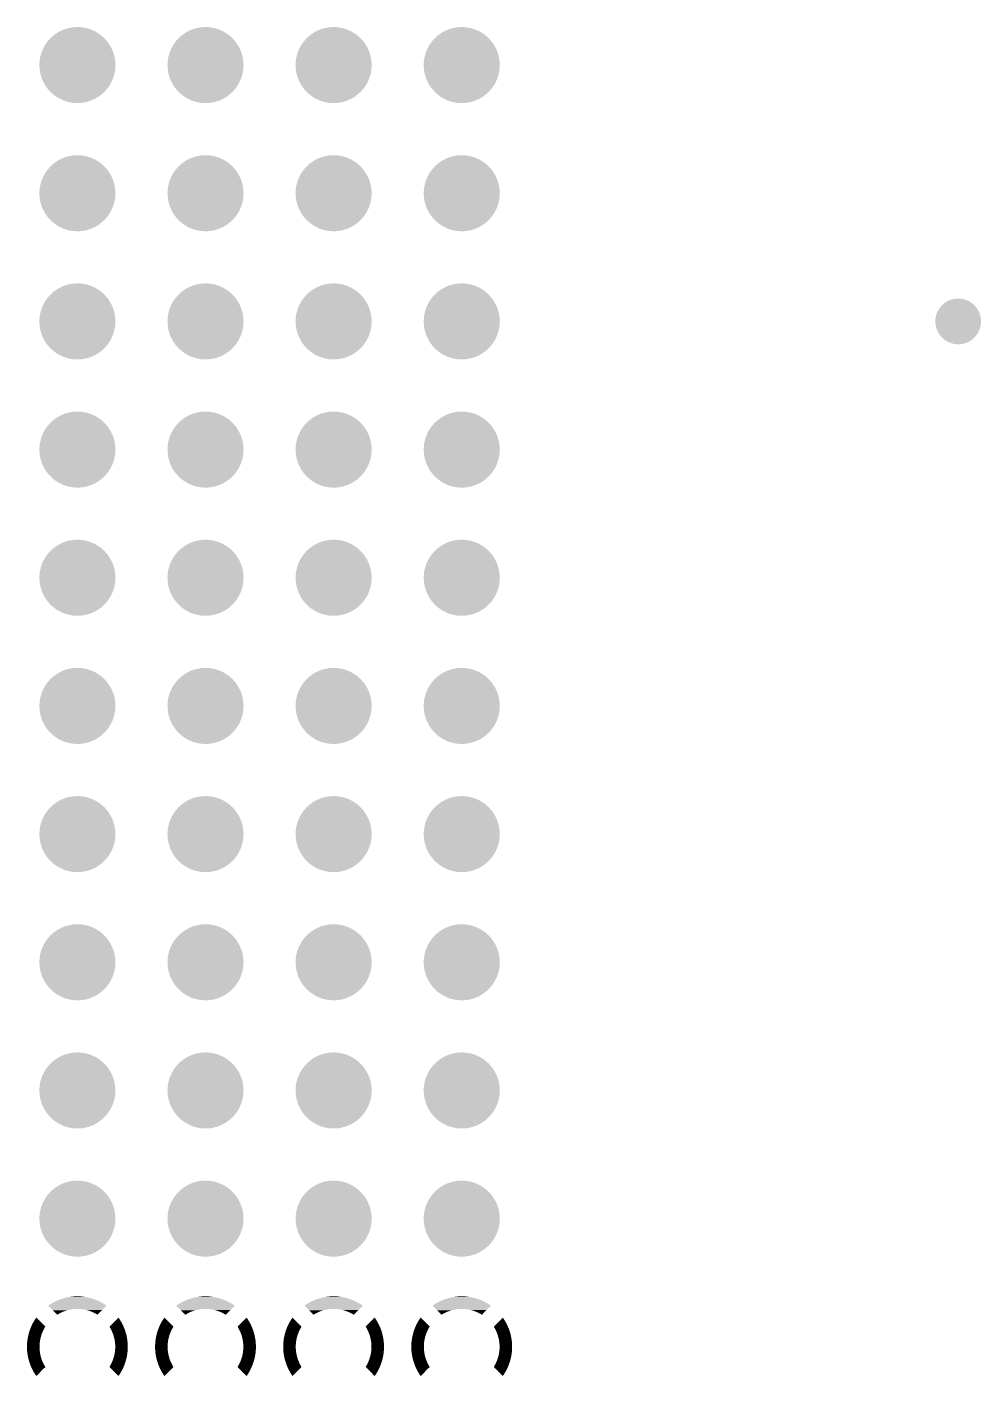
# Model space of a CAD drawing. Extents: x 295 to 953, y 10 to 290.
# Drawn here: x 701.02 to 719.94, y 123.09 to 149.83 of the extents above; entities that cross this region are included whole.
import ezdxf

# ---------------------------------------------------------------- set-up
doc = ezdxf.new("R2010")
doc.units = 0
doc.header["$LTSCALE"] = 5
doc.header["$MEASUREMENT"] = 0
doc.layers.get('0').update_dxf_attribs({"linetype": 'CONTINUOUS', "lineweight": 25})

msp = doc.modelspace()

# ---------------------------------------------------------------- linework, layer by layer
for points, const_width in [([(701.643, 149.073, 1), (702.397, 149.073, 1)], 0.754), ([(704.183, 149.073, 1), (704.937, 149.073, 1)], 0.754), ([(706.723, 149.073, 1), (707.477, 149.073, 1)], 0.754), ([(709.263, 149.073, 1), (710.017, 149.073, 1)], 0.754), ([(701.643, 146.533, 1), (702.397, 146.533, 1)], 0.754), ([(704.183, 146.533, 1), (704.937, 146.533, 1)], 0.754), ([(706.723, 146.533, 1), (707.477, 146.533, 1)], 0.754), ([(709.263, 146.533, 1), (710.017, 146.533, 1)], 0.754), ([(701.643, 143.993, 1), (702.397, 143.993, 1)], 0.754), ([(704.183, 143.993, 1), (704.937, 143.993, 1)], 0.754), ([(706.723, 143.993, 1), (707.477, 143.993, 1)], 0.754), ([(709.263, 143.993, 1), (710.017, 143.993, 1)], 0.754), ([(719.256, 143.993, 1), (719.709, 143.993, 1)], 0.453), ([(701.643, 141.453, 1), (702.397, 141.453, 1)], 0.754), ([(704.183, 141.453, 1), (704.937, 141.453, 1)], 0.754), ([(706.723, 141.453, 1), (707.477, 141.453, 1)], 0.754), ([(709.263, 141.453, 1), (710.017, 141.453, 1)], 0.754), ([(701.643, 138.913, 1), (702.397, 138.913, 1)], 0.754), ([(704.183, 138.913, 1), (704.937, 138.913, 1)], 0.754), ([(706.723, 138.913, 1), (707.477, 138.913, 1)], 0.754), ([(709.263, 138.913, 1), (710.017, 138.913, 1)], 0.754), ([(701.643, 136.373, 1), (702.397, 136.373, 1)], 0.754), ([(704.183, 136.373, 1), (704.937, 136.373, 1)], 0.754), ([(706.723, 136.373, 1), (707.477, 136.373, 1)], 0.754), ([(709.263, 136.373, 1), (710.017, 136.373, 1)], 0.754), ([(701.643, 133.833, 1), (702.397, 133.833, 1)], 0.754), ([(704.183, 133.833, 1), (704.937, 133.833, 1)], 0.754), ([(706.723, 133.833, 1), (707.477, 133.833, 1)], 0.754), ([(709.263, 133.833, 1), (710.017, 133.833, 1)], 0.754), ([(701.643, 131.293, 1), (702.397, 131.293, 1)], 0.754), ([(704.183, 131.293, 1), (704.937, 131.293, 1)], 0.754), ([(706.723, 131.293, 1), (707.477, 131.293, 1)], 0.754), ([(709.263, 131.293, 1), (710.017, 131.293, 1)], 0.754), ([(701.643, 128.753, 1), (702.397, 128.753, 1)], 0.754), ([(704.183, 128.753, 1), (704.937, 128.753, 1)], 0.754), ([(706.723, 128.753, 1), (707.477, 128.753, 1)], 0.754), ([(709.263, 128.753, 1), (710.017, 128.753, 1)], 0.754), ([(701.643, 126.213, 1), (702.397, 126.213, 1)], 0.754), ([(704.183, 126.213, 1), (704.937, 126.213, 1)], 0.754), ([(706.723, 126.213, 1), (707.477, 126.213, 1)], 0.754), ([(709.263, 126.213, 1), (710.017, 126.213, 1)], 0.754)]:
    msp.add_lwpolyline(points, format="xyb", close=True, dxfattribs=dict(const_width=const_width))
for points in [[(701.597, 124.579), (701.613, 124.586), (702.443, 124.579), (702.426, 124.586)], [(701.613, 124.586), (701.638, 124.597), (702.426, 124.586), (702.402, 124.597)], [(701.638, 124.597), (701.655, 124.604), (702.402, 124.597), (702.384, 124.604)], [(701.655, 124.604), (701.68, 124.613), (702.384, 124.604), (702.36, 124.613)], [(701.68, 124.613), (701.697, 124.619), (702.36, 124.613), (702.342, 124.619)], [(701.697, 124.619), (701.723, 124.627), (702.342, 124.619), (702.317, 124.627)], [(701.723, 124.627), (701.74, 124.633), (702.317, 124.627), (702.299, 124.633)], [(701.74, 124.633), (701.766, 124.64), (702.299, 124.633), (702.274, 124.64)], [(701.766, 124.64), (701.784, 124.644), (702.274, 124.64), (702.255, 124.644)], [(701.784, 124.644), (701.81, 124.65), (702.255, 124.644), (702.23, 124.65)], [(701.81, 124.65), (701.828, 124.654), (702.23, 124.65), (702.211, 124.654)], [(701.828, 124.654), (701.855, 124.659), (702.211, 124.654), (702.186, 124.659)], [(701.855, 124.659), (701.872, 124.662), (702.186, 124.659), (702.166, 124.662)], [(701.872, 124.662), (701.9, 124.665), (702.166, 124.662), (702.142, 124.665)], [(701.9, 124.665), (701.917, 124.667), (702.142, 124.665), (702.12, 124.667)], [(701.917, 124.667), (701.946, 124.67), (702.12, 124.667), (702.097, 124.67)], [(701.946, 124.67), (701.962, 124.671), (702.097, 124.67), (702.073, 124.671)], [(701.962, 124.671), (701.995, 124.672), (702.073, 124.671), (702.052, 124.672)], [(701.995, 124.672), (702.007, 124.673), (702.052, 124.672), (702.007, 124.673)], [(704.137, 124.579), (704.153, 124.586), (704.983, 124.579), (704.966, 124.586)], [(704.153, 124.586), (704.178, 124.597), (704.966, 124.586), (704.942, 124.597)], [(704.178, 124.597), (704.195, 124.604), (704.942, 124.597), (704.924, 124.604)], [(704.195, 124.604), (704.22, 124.613), (704.924, 124.604), (704.9, 124.613)], [(704.22, 124.613), (704.237, 124.619), (704.9, 124.613), (704.882, 124.619)], [(704.237, 124.619), (704.263, 124.627), (704.882, 124.619), (704.857, 124.627)], [(704.263, 124.627), (704.28, 124.633), (704.857, 124.627), (704.839, 124.633)], [(704.28, 124.633), (704.306, 124.64), (704.839, 124.633), (704.814, 124.64)], [(704.306, 124.64), (704.324, 124.644), (704.814, 124.64), (704.795, 124.644)], [(704.324, 124.644), (704.35, 124.65), (704.795, 124.644), (704.77, 124.65)], [(704.35, 124.65), (704.368, 124.654), (704.77, 124.65), (704.751, 124.654)], [(704.368, 124.654), (704.395, 124.659), (704.751, 124.654), (704.726, 124.659)], [(704.395, 124.659), (704.412, 124.662), (704.726, 124.659), (704.706, 124.662)], [(704.412, 124.662), (704.44, 124.665), (704.706, 124.662), (704.682, 124.665)], [(704.44, 124.665), (704.457, 124.667), (704.682, 124.665), (704.66, 124.667)], [(704.457, 124.667), (704.486, 124.67), (704.66, 124.667), (704.637, 124.67)], [(704.486, 124.67), (704.502, 124.671), (704.637, 124.67), (704.613, 124.671)], [(704.502, 124.671), (704.535, 124.672), (704.613, 124.671), (704.592, 124.672)], [(704.535, 124.672), (704.547, 124.673), (704.592, 124.672), (704.547, 124.673)], [(706.677, 124.579), (706.693, 124.586), (707.523, 124.579), (707.506, 124.586)], [(706.693, 124.586), (706.718, 124.597), (707.506, 124.586), (707.482, 124.597)], [(706.718, 124.597), (706.735, 124.604), (707.482, 124.597), (707.464, 124.604)], [(706.735, 124.604), (706.76, 124.613), (707.464, 124.604), (707.44, 124.613)], [(706.76, 124.613), (706.777, 124.619), (707.44, 124.613), (707.422, 124.619)], [(706.777, 124.619), (706.803, 124.627), (707.422, 124.619), (707.397, 124.627)], [(706.803, 124.627), (706.82, 124.633), (707.397, 124.627), (707.379, 124.633)], [(706.82, 124.633), (706.846, 124.64), (707.379, 124.633), (707.354, 124.64)], [(706.846, 124.64), (706.864, 124.644), (707.354, 124.64), (707.335, 124.644)], [(706.864, 124.644), (706.89, 124.65), (707.335, 124.644), (707.31, 124.65)], [(706.89, 124.65), (706.908, 124.654), (707.31, 124.65), (707.291, 124.654)], [(706.908, 124.654), (706.935, 124.659), (707.291, 124.654), (707.266, 124.659)], [(706.935, 124.659), (706.952, 124.662), (707.266, 124.659), (707.246, 124.662)], [(706.952, 124.662), (706.98, 124.665), (707.246, 124.662), (707.222, 124.665)], [(706.98, 124.665), (706.997, 124.667), (707.222, 124.665), (707.2, 124.667)], [(706.997, 124.667), (707.026, 124.67), (707.2, 124.667), (707.177, 124.67)], [(707.026, 124.67), (707.042, 124.671), (707.177, 124.67), (707.153, 124.671)], [(707.042, 124.671), (707.075, 124.672), (707.153, 124.671), (707.132, 124.672)], [(707.075, 124.672), (707.087, 124.673), (707.132, 124.672), (707.087, 124.673)], [(709.217, 124.579), (709.233, 124.586), (710.063, 124.579), (710.046, 124.586)], [(709.233, 124.586), (709.258, 124.597), (710.046, 124.586), (710.022, 124.597)], [(709.258, 124.597), (709.275, 124.604), (710.022, 124.597), (710.004, 124.604)], [(709.275, 124.604), (709.3, 124.613), (710.004, 124.604), (709.98, 124.613)], [(709.3, 124.613), (709.317, 124.619), (709.98, 124.613), (709.962, 124.619)], [(709.317, 124.619), (709.343, 124.627), (709.962, 124.619), (709.937, 124.627)], [(709.343, 124.627), (709.36, 124.633), (709.937, 124.627), (709.919, 124.633)], [(709.36, 124.633), (709.386, 124.64), (709.919, 124.633), (709.894, 124.64)], [(709.386, 124.64), (709.404, 124.644), (709.894, 124.64), (709.875, 124.644)], [(709.404, 124.644), (709.43, 124.65), (709.875, 124.644), (709.85, 124.65)], [(709.43, 124.65), (709.448, 124.654), (709.85, 124.65), (709.831, 124.654)], [(709.448, 124.654), (709.475, 124.659), (709.831, 124.654), (709.806, 124.659)], [(709.475, 124.659), (709.492, 124.662), (709.806, 124.659), (709.786, 124.662)], [(709.492, 124.662), (709.52, 124.665), (709.786, 124.662), (709.762, 124.665)], [(709.52, 124.665), (709.537, 124.667), (709.762, 124.665), (709.74, 124.667)], [(709.537, 124.667), (709.566, 124.67), (709.74, 124.667), (709.717, 124.67)], [(709.566, 124.67), (709.582, 124.671), (709.717, 124.67), (709.693, 124.671)], [(709.582, 124.671), (709.615, 124.672), (709.693, 124.671), (709.672, 124.672)], [(709.615, 124.672), (709.627, 124.673), (709.672, 124.672), (709.627, 124.673)], [(701.44, 124.488), (701.456, 124.499), (702.599, 124.488), (702.583, 124.499)], [(701.504, 124.424), (701.44, 124.488), (702.535, 124.424), (702.599, 124.488)], [(701.456, 124.499), (701.478, 124.513), (702.583, 124.499), (702.562, 124.513)], [(701.478, 124.513), (701.494, 124.523), (702.562, 124.513), (702.545, 124.523)], [(701.494, 124.523), (701.517, 124.537), (702.545, 124.523), (702.523, 124.537)], [(701.506, 124.422), (701.504, 124.424), (701.973, 124.422), (702.012, 124.424)], [(701.509, 124.419), (701.506, 124.422), (701.934, 124.419), (701.973, 124.422)], [(701.515, 124.413), (701.509, 124.419), (701.895, 124.413), (701.934, 124.419)], [(701.522, 124.406), (701.515, 124.413), (701.857, 124.406), (701.895, 124.413)], [(701.517, 124.537), (701.533, 124.546), (702.523, 124.537), (702.506, 124.546)], [(701.532, 124.397), (701.522, 124.406), (701.819, 124.397), (701.857, 124.406)], [(701.543, 124.385), (701.532, 124.397), (701.782, 124.385), (701.819, 124.397)], [(701.533, 124.546), (701.556, 124.559), (702.506, 124.546), (702.484, 124.559)], [(701.556, 124.372), (701.543, 124.385), (701.745, 124.372), (701.782, 124.385)], [(701.556, 124.559), (701.572, 124.567), (702.484, 124.559), (702.466, 124.567)], [(701.572, 124.357), (701.556, 124.372), (701.709, 124.357), (701.745, 124.372)], [(701.572, 124.567), (701.597, 124.579), (702.466, 124.567), (702.443, 124.579)], [(701.589, 124.339), (701.572, 124.357), (701.674, 124.339), (701.709, 124.357)], [(701.608, 124.321), (701.589, 124.339), (701.64, 124.321), (701.674, 124.339)], [(701.62, 124.308), (701.608, 124.321), (701.62, 124.308), (701.64, 124.321)], [(702.051, 124.423), (702.012, 124.424), (702.534, 124.423), (702.535, 124.424)], [(702.09, 124.421), (702.051, 124.423), (702.532, 124.421), (702.534, 124.423)], [(702.129, 124.416), (702.09, 124.421), (702.527, 124.416), (702.532, 124.421)], [(702.167, 124.409), (702.129, 124.416), (702.52, 124.409), (702.527, 124.416)], [(702.205, 124.401), (702.167, 124.409), (702.512, 124.401), (702.52, 124.409)], [(702.243, 124.39), (702.205, 124.401), (702.501, 124.39), (702.512, 124.401)], [(702.28, 124.377), (702.243, 124.39), (702.489, 124.377), (702.501, 124.39)], [(702.316, 124.363), (702.28, 124.377), (702.474, 124.363), (702.489, 124.377)], [(702.351, 124.347), (702.316, 124.363), (702.458, 124.347), (702.474, 124.363)], [(702.386, 124.328), (702.351, 124.347), (702.44, 124.328), (702.458, 124.347)], [(702.42, 124.308), (702.386, 124.328), (702.42, 124.308), (702.44, 124.328)], [(703.98, 124.488), (703.996, 124.499), (705.139, 124.488), (705.123, 124.499)], [(704.044, 124.424), (703.98, 124.488), (705.075, 124.424), (705.139, 124.488)], [(703.996, 124.499), (704.018, 124.513), (705.123, 124.499), (705.102, 124.513)], [(704.018, 124.513), (704.034, 124.523), (705.102, 124.513), (705.085, 124.523)], [(704.034, 124.523), (704.057, 124.537), (705.085, 124.523), (705.063, 124.537)], [(704.046, 124.422), (704.044, 124.424), (704.513, 124.422), (704.552, 124.424)], [(704.049, 124.419), (704.046, 124.422), (704.474, 124.419), (704.513, 124.422)], [(704.055, 124.413), (704.049, 124.419), (704.435, 124.413), (704.474, 124.419)], [(704.062, 124.406), (704.055, 124.413), (704.397, 124.406), (704.435, 124.413)], [(704.057, 124.537), (704.073, 124.546), (705.063, 124.537), (705.046, 124.546)], [(704.072, 124.397), (704.062, 124.406), (704.359, 124.397), (704.397, 124.406)], [(704.083, 124.385), (704.072, 124.397), (704.322, 124.385), (704.359, 124.397)], [(704.073, 124.546), (704.096, 124.559), (705.046, 124.546), (705.024, 124.559)], [(704.096, 124.372), (704.083, 124.385), (704.285, 124.372), (704.322, 124.385)], [(704.096, 124.559), (704.112, 124.567), (705.024, 124.559), (705.006, 124.567)], [(704.112, 124.357), (704.096, 124.372), (704.249, 124.357), (704.285, 124.372)], [(704.112, 124.567), (704.137, 124.579), (705.006, 124.567), (704.983, 124.579)], [(704.129, 124.339), (704.112, 124.357), (704.214, 124.339), (704.249, 124.357)], [(704.148, 124.321), (704.129, 124.339), (704.18, 124.321), (704.214, 124.339)], [(704.16, 124.308), (704.148, 124.321), (704.16, 124.308), (704.18, 124.321)], [(704.591, 124.423), (704.552, 124.424), (705.074, 124.423), (705.075, 124.424)], [(704.63, 124.421), (704.591, 124.423), (705.072, 124.421), (705.074, 124.423)], [(704.669, 124.416), (704.63, 124.421), (705.067, 124.416), (705.072, 124.421)], [(704.707, 124.409), (704.669, 124.416), (705.06, 124.409), (705.067, 124.416)], [(704.745, 124.401), (704.707, 124.409), (705.052, 124.401), (705.06, 124.409)], [(704.783, 124.39), (704.745, 124.401), (705.041, 124.39), (705.052, 124.401)], [(704.82, 124.377), (704.783, 124.39), (705.029, 124.377), (705.041, 124.39)], [(704.856, 124.363), (704.82, 124.377), (705.014, 124.363), (705.029, 124.377)], [(704.891, 124.347), (704.856, 124.363), (704.998, 124.347), (705.014, 124.363)], [(704.926, 124.328), (704.891, 124.347), (704.98, 124.328), (704.998, 124.347)], [(704.96, 124.308), (704.926, 124.328), (704.96, 124.308), (704.98, 124.328)], [(706.52, 124.488), (706.536, 124.499), (707.679, 124.488), (707.663, 124.499)], [(706.584, 124.424), (706.52, 124.488), (707.615, 124.424), (707.679, 124.488)], [(706.536, 124.499), (706.558, 124.513), (707.663, 124.499), (707.642, 124.513)], [(706.558, 124.513), (706.574, 124.523), (707.642, 124.513), (707.625, 124.523)], [(706.574, 124.523), (706.597, 124.537), (707.625, 124.523), (707.603, 124.537)], [(706.586, 124.422), (706.584, 124.424), (707.053, 124.422), (707.092, 124.424)], [(706.589, 124.419), (706.586, 124.422), (707.014, 124.419), (707.053, 124.422)], [(706.595, 124.413), (706.589, 124.419), (706.975, 124.413), (707.014, 124.419)], [(706.602, 124.406), (706.595, 124.413), (706.937, 124.406), (706.975, 124.413)], [(706.597, 124.537), (706.613, 124.546), (707.603, 124.537), (707.586, 124.546)], [(706.612, 124.397), (706.602, 124.406), (706.899, 124.397), (706.937, 124.406)], [(706.623, 124.385), (706.612, 124.397), (706.862, 124.385), (706.899, 124.397)], [(706.613, 124.546), (706.636, 124.559), (707.586, 124.546), (707.564, 124.559)], [(706.636, 124.372), (706.623, 124.385), (706.825, 124.372), (706.862, 124.385)], [(706.636, 124.559), (706.652, 124.567), (707.564, 124.559), (707.546, 124.567)], [(706.652, 124.357), (706.636, 124.372), (706.789, 124.357), (706.825, 124.372)], [(706.652, 124.567), (706.677, 124.579), (707.546, 124.567), (707.523, 124.579)], [(706.669, 124.339), (706.652, 124.357), (706.754, 124.339), (706.789, 124.357)], [(706.688, 124.321), (706.669, 124.339), (706.72, 124.321), (706.754, 124.339)], [(706.7, 124.308), (706.688, 124.321), (706.7, 124.308), (706.72, 124.321)], [(707.131, 124.423), (707.092, 124.424), (707.614, 124.423), (707.615, 124.424)], [(707.17, 124.421), (707.131, 124.423), (707.612, 124.421), (707.614, 124.423)], [(707.209, 124.416), (707.17, 124.421), (707.607, 124.416), (707.612, 124.421)], [(707.247, 124.409), (707.209, 124.416), (707.6, 124.409), (707.607, 124.416)], [(707.285, 124.401), (707.247, 124.409), (707.592, 124.401), (707.6, 124.409)], [(707.323, 124.39), (707.285, 124.401), (707.581, 124.39), (707.592, 124.401)], [(707.36, 124.377), (707.323, 124.39), (707.569, 124.377), (707.581, 124.39)], [(707.396, 124.363), (707.36, 124.377), (707.554, 124.363), (707.569, 124.377)], [(707.431, 124.347), (707.396, 124.363), (707.538, 124.347), (707.554, 124.363)], [(707.466, 124.328), (707.431, 124.347), (707.52, 124.328), (707.538, 124.347)], [(707.5, 124.308), (707.466, 124.328), (707.5, 124.308), (707.52, 124.328)], [(709.06, 124.488), (709.076, 124.499), (710.219, 124.488), (710.203, 124.499)], [(709.124, 124.424), (709.06, 124.488), (710.155, 124.424), (710.219, 124.488)], [(709.076, 124.499), (709.098, 124.513), (710.203, 124.499), (710.182, 124.513)], [(709.098, 124.513), (709.114, 124.523), (710.182, 124.513), (710.165, 124.523)], [(709.114, 124.523), (709.137, 124.537), (710.165, 124.523), (710.143, 124.537)], [(709.126, 124.422), (709.124, 124.424), (709.593, 124.422), (709.632, 124.424)], [(709.129, 124.419), (709.126, 124.422), (709.554, 124.419), (709.593, 124.422)], [(709.135, 124.413), (709.129, 124.419), (709.515, 124.413), (709.554, 124.419)], [(709.142, 124.406), (709.135, 124.413), (709.477, 124.406), (709.515, 124.413)], [(709.137, 124.537), (709.153, 124.546), (710.143, 124.537), (710.126, 124.546)], [(709.152, 124.397), (709.142, 124.406), (709.439, 124.397), (709.477, 124.406)], [(709.163, 124.385), (709.152, 124.397), (709.402, 124.385), (709.439, 124.397)], [(709.153, 124.546), (709.176, 124.559), (710.126, 124.546), (710.104, 124.559)], [(709.176, 124.372), (709.163, 124.385), (709.365, 124.372), (709.402, 124.385)], [(709.176, 124.559), (709.192, 124.567), (710.104, 124.559), (710.086, 124.567)], [(709.192, 124.357), (709.176, 124.372), (709.329, 124.357), (709.365, 124.372)], [(709.192, 124.567), (709.217, 124.579), (710.086, 124.567), (710.063, 124.579)], [(709.209, 124.339), (709.192, 124.357), (709.294, 124.339), (709.329, 124.357)], [(709.228, 124.321), (709.209, 124.339), (709.26, 124.321), (709.294, 124.339)], [(709.24, 124.308), (709.228, 124.321), (709.24, 124.308), (709.26, 124.321)], [(709.671, 124.423), (709.632, 124.424), (710.154, 124.423), (710.155, 124.424)], [(709.71, 124.421), (709.671, 124.423), (710.152, 124.421), (710.154, 124.423)], [(709.749, 124.416), (709.71, 124.421), (710.147, 124.416), (710.152, 124.421)], [(709.787, 124.409), (709.749, 124.416), (710.14, 124.409), (710.147, 124.416)], [(709.825, 124.401), (709.787, 124.409), (710.132, 124.401), (710.14, 124.409)], [(709.863, 124.39), (709.825, 124.401), (710.121, 124.39), (710.132, 124.401)], [(709.9, 124.377), (709.863, 124.39), (710.109, 124.377), (710.121, 124.39)], [(709.936, 124.363), (709.9, 124.377), (710.094, 124.363), (710.109, 124.377)], [(709.971, 124.347), (709.936, 124.363), (710.078, 124.347), (710.094, 124.363)], [(710.006, 124.328), (709.971, 124.347), (710.06, 124.328), (710.078, 124.347)], [(710.04, 124.308), (710.006, 124.328), (710.04, 124.308), (710.06, 124.328)], [(701.09, 124.04), (701.096, 124.056), (701.365, 124.04), (701.374, 124.056)], [(701.096, 124.056), (701.104, 124.073), (701.374, 124.056), (701.385, 124.073)], [(701.104, 124.073), (701.114, 124.097), (701.385, 124.073), (701.361, 124.097)], [(701.114, 124.097), (701.134, 124.137), (701.361, 124.097), (701.32, 124.137)], [(701.134, 124.137), (701.156, 124.177), (701.32, 124.137), (701.281, 124.177)], [(701.156, 124.177), (701.18, 124.215), (701.281, 124.177), (701.242, 124.215)], [(701.18, 124.215), (701.205, 124.253), (701.242, 124.215), (701.205, 124.253)], [(702.655, 124.073), (702.691, 124.109), (702.936, 124.073), (702.919, 124.109)], [(702.658, 124.068), (702.655, 124.073), (702.938, 124.068), (702.936, 124.073)], [(702.671, 124.046), (702.658, 124.068), (702.947, 124.046), (702.938, 124.068)], [(702.682, 124.026), (702.671, 124.046), (702.955, 124.026), (702.947, 124.046)], [(702.691, 124.109), (702.731, 124.149), (702.919, 124.109), (702.899, 124.149)], [(702.731, 124.149), (702.77, 124.188), (702.899, 124.149), (702.876, 124.188)], [(702.77, 124.188), (702.808, 124.226), (702.876, 124.188), (702.852, 124.226)], [(702.808, 124.226), (702.834, 124.253), (702.852, 124.226), (702.834, 124.253)], [(703.63, 124.04), (703.636, 124.056), (703.905, 124.04), (703.914, 124.056)], [(703.636, 124.056), (703.644, 124.073), (703.914, 124.056), (703.925, 124.073)], [(703.644, 124.073), (703.654, 124.097), (703.925, 124.073), (703.901, 124.097)], [(703.654, 124.097), (703.674, 124.137), (703.901, 124.097), (703.86, 124.137)], [(703.674, 124.137), (703.696, 124.177), (703.86, 124.137), (703.821, 124.177)], [(703.696, 124.177), (703.72, 124.215), (703.821, 124.177), (703.782, 124.215)], [(703.72, 124.215), (703.745, 124.253), (703.782, 124.215), (703.745, 124.253)], [(705.195, 124.073), (705.231, 124.109), (705.476, 124.073), (705.459, 124.109)], [(705.198, 124.068), (705.195, 124.073), (705.478, 124.068), (705.476, 124.073)], [(705.211, 124.046), (705.198, 124.068), (705.487, 124.046), (705.478, 124.068)], [(705.222, 124.026), (705.211, 124.046), (705.495, 124.026), (705.487, 124.046)], [(705.231, 124.109), (705.271, 124.149), (705.459, 124.109), (705.439, 124.149)], [(705.271, 124.149), (705.31, 124.188), (705.439, 124.149), (705.416, 124.188)], [(705.31, 124.188), (705.348, 124.226), (705.416, 124.188), (705.392, 124.226)], [(705.348, 124.226), (705.374, 124.253), (705.392, 124.226), (705.374, 124.253)], [(706.17, 124.04), (706.176, 124.056), (706.445, 124.04), (706.454, 124.056)], [(706.176, 124.056), (706.184, 124.073), (706.454, 124.056), (706.465, 124.073)], [(706.184, 124.073), (706.194, 124.097), (706.465, 124.073), (706.441, 124.097)], [(706.194, 124.097), (706.214, 124.137), (706.441, 124.097), (706.4, 124.137)], [(706.214, 124.137), (706.236, 124.177), (706.4, 124.137), (706.361, 124.177)], [(706.236, 124.177), (706.26, 124.215), (706.361, 124.177), (706.322, 124.215)], [(706.26, 124.215), (706.285, 124.253), (706.322, 124.215), (706.285, 124.253)], [(707.735, 124.073), (707.771, 124.109), (708.016, 124.073), (707.999, 124.109)], [(707.738, 124.068), (707.735, 124.073), (708.018, 124.068), (708.016, 124.073)], [(707.751, 124.046), (707.738, 124.068), (708.027, 124.046), (708.018, 124.068)], [(707.762, 124.026), (707.751, 124.046), (708.035, 124.026), (708.027, 124.046)], [(707.771, 124.109), (707.811, 124.149), (707.999, 124.109), (707.979, 124.149)], [(707.811, 124.149), (707.85, 124.188), (707.979, 124.149), (707.956, 124.188)], [(707.85, 124.188), (707.888, 124.226), (707.956, 124.188), (707.932, 124.226)], [(707.888, 124.226), (707.914, 124.253), (707.932, 124.226), (707.914, 124.253)], [(708.71, 124.04), (708.716, 124.056), (708.985, 124.04), (708.994, 124.056)], [(708.716, 124.056), (708.724, 124.073), (708.994, 124.056), (709.005, 124.073)], [(708.724, 124.073), (708.734, 124.097), (709.005, 124.073), (708.981, 124.097)], [(708.734, 124.097), (708.754, 124.137), (708.981, 124.097), (708.94, 124.137)], [(708.754, 124.137), (708.776, 124.177), (708.94, 124.137), (708.901, 124.177)], [(708.776, 124.177), (708.8, 124.215), (708.901, 124.177), (708.862, 124.215)], [(708.8, 124.215), (708.825, 124.253), (708.862, 124.215), (708.825, 124.253)], [(710.275, 124.073), (710.311, 124.109), (710.556, 124.073), (710.539, 124.109)], [(710.278, 124.068), (710.275, 124.073), (710.558, 124.068), (710.556, 124.073)], [(710.291, 124.046), (710.278, 124.068), (710.567, 124.046), (710.558, 124.068)], [(710.302, 124.026), (710.291, 124.046), (710.575, 124.026), (710.567, 124.046)], [(710.311, 124.109), (710.351, 124.149), (710.539, 124.109), (710.519, 124.149)], [(710.351, 124.149), (710.39, 124.188), (710.519, 124.149), (710.496, 124.188)], [(710.39, 124.188), (710.428, 124.226), (710.496, 124.188), (710.472, 124.226)], [(710.428, 124.226), (710.454, 124.253), (710.472, 124.226), (710.454, 124.253)], [(701.023, 123.75), (701.026, 123.782), (701.273, 123.75), (701.277, 123.782)], [(701.026, 123.782), (701.028, 123.795), (701.277, 123.782), (701.279, 123.795)], [(701.028, 123.795), (701.031, 123.821), (701.279, 123.795), (701.284, 123.821)], [(701.031, 123.821), (701.034, 123.84), (701.284, 123.821), (701.288, 123.84)], [(701.034, 123.84), (701.038, 123.859), (701.288, 123.84), (701.292, 123.859)], [(701.038, 123.859), (701.043, 123.884), (701.292, 123.859), (701.3, 123.884)], [(701.043, 123.884), (701.046, 123.896), (701.3, 123.884), (701.303, 123.896)], [(701.046, 123.896), (701.053, 123.928), (701.303, 123.896), (701.314, 123.928)], [(701.053, 123.928), (701.055, 123.933), (701.314, 123.928), (701.316, 123.933)], [(701.055, 123.933), (701.065, 123.97), (701.316, 123.933), (701.33, 123.97)], [(701.065, 123.97), (701.066, 123.971), (701.33, 123.97), (701.331, 123.971)], [(701.066, 123.971), (701.077, 124.005), (701.331, 123.971), (701.346, 124.005)], [(701.077, 124.005), (701.08, 124.014), (701.346, 124.005), (701.351, 124.014)], [(701.08, 124.014), (701.09, 124.04), (701.351, 124.014), (701.365, 124.04)], [(702.689, 124.012), (702.682, 124.026), (702.96, 124.012), (702.955, 124.026)], [(702.703, 123.984), (702.689, 124.012), (702.97, 123.984), (702.96, 124.012)], [(702.706, 123.977), (702.703, 123.984), (702.972, 123.977), (702.97, 123.984)], [(702.721, 123.941), (702.706, 123.977), (702.983, 123.941), (702.972, 123.977)], [(702.721, 123.94), (702.721, 123.941), (702.983, 123.94), (702.983, 123.941)], [(702.734, 123.904), (702.721, 123.94), (702.992, 123.904), (702.983, 123.94)], [(702.736, 123.897), (702.734, 123.904), (702.994, 123.897), (702.992, 123.904)], [(702.745, 123.866), (702.736, 123.897), (703, 123.866), (702.994, 123.897)], [(702.748, 123.853), (702.745, 123.866), (703.003, 123.853), (703, 123.866)], [(702.754, 123.828), (702.748, 123.853), (703.007, 123.828), (703.003, 123.853)], [(702.758, 123.808), (702.754, 123.828), (703.01, 123.808), (703.007, 123.828)], [(702.761, 123.79), (702.758, 123.808), (703.012, 123.79), (703.01, 123.808)], [(702.765, 123.763), (702.761, 123.79), (703.015, 123.763), (703.012, 123.79)], [(703.563, 123.75), (703.566, 123.782), (703.813, 123.75), (703.817, 123.782)], [(703.566, 123.782), (703.568, 123.795), (703.817, 123.782), (703.819, 123.795)], [(703.568, 123.795), (703.571, 123.821), (703.819, 123.795), (703.824, 123.821)], [(703.571, 123.821), (703.574, 123.84), (703.824, 123.821), (703.828, 123.84)], [(703.574, 123.84), (703.578, 123.859), (703.828, 123.84), (703.832, 123.859)], [(703.578, 123.859), (703.583, 123.884), (703.832, 123.859), (703.84, 123.884)], [(703.583, 123.884), (703.586, 123.896), (703.84, 123.884), (703.843, 123.896)], [(703.586, 123.896), (703.593, 123.928), (703.843, 123.896), (703.854, 123.928)], [(703.593, 123.928), (703.595, 123.933), (703.854, 123.928), (703.856, 123.933)], [(703.595, 123.933), (703.605, 123.97), (703.856, 123.933), (703.87, 123.97)], [(703.605, 123.97), (703.606, 123.971), (703.87, 123.97), (703.871, 123.971)], [(703.606, 123.971), (703.617, 124.005), (703.871, 123.971), (703.886, 124.005)], [(703.617, 124.005), (703.62, 124.014), (703.886, 124.005), (703.891, 124.014)], [(703.62, 124.014), (703.63, 124.04), (703.891, 124.014), (703.905, 124.04)], [(705.229, 124.012), (705.222, 124.026), (705.5, 124.012), (705.495, 124.026)], [(705.243, 123.984), (705.229, 124.012), (705.51, 123.984), (705.5, 124.012)], [(705.246, 123.977), (705.243, 123.984), (705.512, 123.977), (705.51, 123.984)], [(705.261, 123.941), (705.246, 123.977), (705.523, 123.941), (705.512, 123.977)], [(705.261, 123.94), (705.261, 123.941), (705.523, 123.94), (705.523, 123.941)], [(705.274, 123.904), (705.261, 123.94), (705.532, 123.904), (705.523, 123.94)], [(705.276, 123.897), (705.274, 123.904), (705.534, 123.897), (705.532, 123.904)], [(705.285, 123.866), (705.276, 123.897), (705.54, 123.866), (705.534, 123.897)], [(705.288, 123.853), (705.285, 123.866), (705.543, 123.853), (705.54, 123.866)], [(705.294, 123.828), (705.288, 123.853), (705.547, 123.828), (705.543, 123.853)], [(705.298, 123.808), (705.294, 123.828), (705.55, 123.808), (705.547, 123.828)], [(705.301, 123.79), (705.298, 123.808), (705.552, 123.79), (705.55, 123.808)], [(705.305, 123.763), (705.301, 123.79), (705.555, 123.763), (705.552, 123.79)], [(706.103, 123.75), (706.106, 123.782), (706.353, 123.75), (706.357, 123.782)], [(706.106, 123.782), (706.108, 123.795), (706.357, 123.782), (706.359, 123.795)], [(706.108, 123.795), (706.111, 123.821), (706.359, 123.795), (706.364, 123.821)], [(706.111, 123.821), (706.114, 123.84), (706.364, 123.821), (706.368, 123.84)], [(706.114, 123.84), (706.118, 123.859), (706.368, 123.84), (706.372, 123.859)], [(706.118, 123.859), (706.123, 123.884), (706.372, 123.859), (706.38, 123.884)], [(706.123, 123.884), (706.126, 123.896), (706.38, 123.884), (706.383, 123.896)], [(706.126, 123.896), (706.133, 123.928), (706.383, 123.896), (706.394, 123.928)], [(706.133, 123.928), (706.135, 123.933), (706.394, 123.928), (706.396, 123.933)], [(706.135, 123.933), (706.145, 123.97), (706.396, 123.933), (706.41, 123.97)], [(706.145, 123.97), (706.146, 123.971), (706.41, 123.97), (706.411, 123.971)], [(706.146, 123.971), (706.157, 124.005), (706.411, 123.971), (706.426, 124.005)], [(706.157, 124.005), (706.16, 124.014), (706.426, 124.005), (706.431, 124.014)], [(706.16, 124.014), (706.17, 124.04), (706.431, 124.014), (706.445, 124.04)], [(707.769, 124.012), (707.762, 124.026), (708.04, 124.012), (708.035, 124.026)], [(707.783, 123.984), (707.769, 124.012), (708.05, 123.984), (708.04, 124.012)], [(707.786, 123.977), (707.783, 123.984), (708.052, 123.977), (708.05, 123.984)], [(707.801, 123.941), (707.786, 123.977), (708.063, 123.941), (708.052, 123.977)], [(707.801, 123.94), (707.801, 123.941), (708.063, 123.94), (708.063, 123.941)], [(707.814, 123.904), (707.801, 123.94), (708.072, 123.904), (708.063, 123.94)], [(707.816, 123.897), (707.814, 123.904), (708.074, 123.897), (708.072, 123.904)], [(707.825, 123.866), (707.816, 123.897), (708.08, 123.866), (708.074, 123.897)], [(707.828, 123.853), (707.825, 123.866), (708.083, 123.853), (708.08, 123.866)], [(707.834, 123.828), (707.828, 123.853), (708.087, 123.828), (708.083, 123.853)], [(707.838, 123.808), (707.834, 123.828), (708.09, 123.808), (708.087, 123.828)], [(707.841, 123.79), (707.838, 123.808), (708.092, 123.79), (708.09, 123.808)], [(707.845, 123.763), (707.841, 123.79), (708.095, 123.763), (708.092, 123.79)], [(708.643, 123.75), (708.646, 123.782), (708.893, 123.75), (708.897, 123.782)], [(708.646, 123.782), (708.648, 123.795), (708.897, 123.782), (708.899, 123.795)], [(708.648, 123.795), (708.651, 123.821), (708.899, 123.795), (708.904, 123.821)], [(708.651, 123.821), (708.654, 123.84), (708.904, 123.821), (708.908, 123.84)], [(708.654, 123.84), (708.658, 123.859), (708.908, 123.84), (708.912, 123.859)], [(708.658, 123.859), (708.663, 123.884), (708.912, 123.859), (708.92, 123.884)], [(708.663, 123.884), (708.666, 123.896), (708.92, 123.884), (708.923, 123.896)], [(708.666, 123.896), (708.673, 123.928), (708.923, 123.896), (708.934, 123.928)], [(708.673, 123.928), (708.675, 123.933), (708.934, 123.928), (708.936, 123.933)], [(708.675, 123.933), (708.685, 123.97), (708.936, 123.933), (708.95, 123.97)], [(708.685, 123.97), (708.686, 123.971), (708.95, 123.97), (708.951, 123.971)], [(708.686, 123.971), (708.697, 124.005), (708.951, 123.971), (708.966, 124.005)], [(708.697, 124.005), (708.7, 124.014), (708.966, 124.005), (708.971, 124.014)], [(708.7, 124.014), (708.71, 124.04), (708.971, 124.014), (708.985, 124.04)], [(710.309, 124.012), (710.302, 124.026), (710.58, 124.012), (710.575, 124.026)], [(710.323, 123.984), (710.309, 124.012), (710.59, 123.984), (710.58, 124.012)], [(710.326, 123.977), (710.323, 123.984), (710.592, 123.977), (710.59, 123.984)], [(710.341, 123.941), (710.326, 123.977), (710.603, 123.941), (710.592, 123.977)], [(710.341, 123.94), (710.341, 123.941), (710.603, 123.94), (710.603, 123.941)], [(710.354, 123.904), (710.341, 123.94), (710.612, 123.904), (710.603, 123.94)], [(710.356, 123.897), (710.354, 123.904), (710.614, 123.897), (710.612, 123.904)], [(710.365, 123.866), (710.356, 123.897), (710.62, 123.866), (710.614, 123.897)], [(710.368, 123.853), (710.365, 123.866), (710.623, 123.853), (710.62, 123.866)], [(710.374, 123.828), (710.368, 123.853), (710.627, 123.828), (710.623, 123.853)], [(710.378, 123.808), (710.374, 123.828), (710.63, 123.808), (710.627, 123.828)], [(710.381, 123.79), (710.378, 123.808), (710.632, 123.79), (710.63, 123.808)], [(710.385, 123.763), (710.381, 123.79), (710.635, 123.763), (710.632, 123.79)], [(701.02, 123.673), (701.021, 123.704), (701.269, 123.673), (701.27, 123.704)], [(701.021, 123.634), (701.02, 123.673), (701.27, 123.634), (701.269, 123.673)], [(701.021, 123.705), (701.023, 123.743), (701.27, 123.705), (701.272, 123.743)], [(701.021, 123.704), (701.021, 123.705), (701.27, 123.704), (701.27, 123.705)], [(701.021, 123.628), (701.021, 123.634), (701.271, 123.628), (701.27, 123.634)], [(701.023, 123.595), (701.021, 123.628), (701.273, 123.595), (701.271, 123.628)], [(701.023, 123.743), (701.023, 123.75), (701.272, 123.743), (701.273, 123.75)], [(701.024, 123.583), (701.023, 123.595), (701.275, 123.583), (701.273, 123.595)], [(701.027, 123.557), (701.024, 123.583), (701.278, 123.557), (701.275, 123.583)], [(701.029, 123.539), (701.027, 123.557), (701.282, 123.539), (701.278, 123.557)], [(701.033, 123.518), (701.029, 123.539), (701.285, 123.518), (701.282, 123.539)], [(701.036, 123.494), (701.033, 123.518), (701.291, 123.494), (701.285, 123.518)], [(702.751, 123.507), (702.756, 123.526), (703.005, 123.507), (703.008, 123.526)], [(702.756, 123.526), (702.76, 123.551), (703.008, 123.526), (703.012, 123.551)], [(702.76, 123.551), (702.762, 123.564), (703.012, 123.551), (703.013, 123.564)], [(702.762, 123.564), (702.766, 123.596), (703.013, 123.564), (703.016, 123.596)], [(702.766, 123.751), (702.765, 123.763), (703.016, 123.751), (703.015, 123.763)], [(702.769, 123.718), (702.766, 123.751), (703.018, 123.718), (703.016, 123.751)], [(702.766, 123.596), (702.767, 123.603), (703.016, 123.596), (703.017, 123.603)], [(702.767, 123.603), (702.77, 123.641), (703.017, 123.603), (703.019, 123.641)], [(702.769, 123.712), (702.769, 123.718), (703.018, 123.712), (703.018, 123.718)], [(702.77, 123.673), (702.769, 123.712), (703.019, 123.673), (703.018, 123.712)], [(702.77, 123.642), (702.77, 123.673), (703.019, 123.642), (703.019, 123.673)], [(702.77, 123.641), (702.77, 123.642), (703.019, 123.641), (703.019, 123.642)], [(703.56, 123.673), (703.561, 123.704), (703.809, 123.673), (703.81, 123.704)], [(703.561, 123.634), (703.56, 123.673), (703.81, 123.634), (703.809, 123.673)], [(703.561, 123.705), (703.563, 123.743), (703.81, 123.705), (703.812, 123.743)], [(703.561, 123.704), (703.561, 123.705), (703.81, 123.704), (703.81, 123.705)], [(703.561, 123.628), (703.561, 123.634), (703.811, 123.628), (703.81, 123.634)], [(703.563, 123.595), (703.561, 123.628), (703.813, 123.595), (703.811, 123.628)], [(703.563, 123.743), (703.563, 123.75), (703.812, 123.743), (703.813, 123.75)], [(703.564, 123.583), (703.563, 123.595), (703.815, 123.583), (703.813, 123.595)], [(703.567, 123.557), (703.564, 123.583), (703.818, 123.557), (703.815, 123.583)], [(703.569, 123.539), (703.567, 123.557), (703.822, 123.539), (703.818, 123.557)], [(703.573, 123.518), (703.569, 123.539), (703.825, 123.518), (703.822, 123.539)], [(703.576, 123.494), (703.573, 123.518), (703.831, 123.494), (703.825, 123.518)], [(705.291, 123.507), (705.296, 123.526), (705.545, 123.507), (705.548, 123.526)], [(705.296, 123.526), (705.3, 123.551), (705.548, 123.526), (705.552, 123.551)], [(705.3, 123.551), (705.302, 123.564), (705.552, 123.551), (705.553, 123.564)], [(705.302, 123.564), (705.306, 123.596), (705.553, 123.564), (705.556, 123.596)], [(705.306, 123.751), (705.305, 123.763), (705.556, 123.751), (705.555, 123.763)], [(705.309, 123.718), (705.306, 123.751), (705.558, 123.718), (705.556, 123.751)], [(705.306, 123.596), (705.307, 123.603), (705.556, 123.596), (705.557, 123.603)], [(705.307, 123.603), (705.31, 123.641), (705.557, 123.603), (705.559, 123.641)], [(705.309, 123.712), (705.309, 123.718), (705.558, 123.712), (705.558, 123.718)], [(705.31, 123.673), (705.309, 123.712), (705.559, 123.673), (705.558, 123.712)], [(705.31, 123.642), (705.31, 123.673), (705.559, 123.642), (705.559, 123.673)], [(705.31, 123.641), (705.31, 123.642), (705.559, 123.641), (705.559, 123.642)], [(706.1, 123.673), (706.101, 123.704), (706.349, 123.673), (706.35, 123.704)], [(706.101, 123.634), (706.1, 123.673), (706.35, 123.634), (706.349, 123.673)], [(706.101, 123.705), (706.103, 123.743), (706.35, 123.705), (706.352, 123.743)], [(706.101, 123.704), (706.101, 123.705), (706.35, 123.704), (706.35, 123.705)], [(706.101, 123.628), (706.101, 123.634), (706.351, 123.628), (706.35, 123.634)], [(706.103, 123.595), (706.101, 123.628), (706.353, 123.595), (706.351, 123.628)], [(706.103, 123.743), (706.103, 123.75), (706.352, 123.743), (706.353, 123.75)], [(706.104, 123.583), (706.103, 123.595), (706.355, 123.583), (706.353, 123.595)], [(706.107, 123.557), (706.104, 123.583), (706.358, 123.557), (706.355, 123.583)], [(706.109, 123.539), (706.107, 123.557), (706.362, 123.539), (706.358, 123.557)], [(706.113, 123.518), (706.109, 123.539), (706.365, 123.518), (706.362, 123.539)], [(706.116, 123.494), (706.113, 123.518), (706.371, 123.494), (706.365, 123.518)], [(707.831, 123.507), (707.836, 123.526), (708.085, 123.507), (708.088, 123.526)], [(707.836, 123.526), (707.84, 123.551), (708.088, 123.526), (708.092, 123.551)], [(707.84, 123.551), (707.842, 123.564), (708.092, 123.551), (708.093, 123.564)], [(707.842, 123.564), (707.846, 123.596), (708.093, 123.564), (708.096, 123.596)], [(707.846, 123.751), (707.845, 123.763), (708.096, 123.751), (708.095, 123.763)], [(707.849, 123.718), (707.846, 123.751), (708.098, 123.718), (708.096, 123.751)], [(707.846, 123.596), (707.847, 123.603), (708.096, 123.596), (708.097, 123.603)], [(707.847, 123.603), (707.85, 123.641), (708.097, 123.603), (708.099, 123.641)], [(707.849, 123.712), (707.849, 123.718), (708.098, 123.712), (708.098, 123.718)], [(707.85, 123.673), (707.849, 123.712), (708.099, 123.673), (708.098, 123.712)], [(707.85, 123.642), (707.85, 123.673), (708.099, 123.642), (708.099, 123.673)], [(707.85, 123.641), (707.85, 123.642), (708.099, 123.641), (708.099, 123.642)], [(708.64, 123.673), (708.641, 123.704), (708.889, 123.673), (708.89, 123.704)], [(708.641, 123.634), (708.64, 123.673), (708.89, 123.634), (708.889, 123.673)], [(708.641, 123.705), (708.643, 123.743), (708.89, 123.705), (708.892, 123.743)], [(708.641, 123.704), (708.641, 123.705), (708.89, 123.704), (708.89, 123.705)], [(708.641, 123.628), (708.641, 123.634), (708.891, 123.628), (708.89, 123.634)], [(708.643, 123.595), (708.641, 123.628), (708.893, 123.595), (708.891, 123.628)], [(708.643, 123.743), (708.643, 123.75), (708.892, 123.743), (708.893, 123.75)], [(708.644, 123.583), (708.643, 123.595), (708.895, 123.583), (708.893, 123.595)], [(708.647, 123.557), (708.644, 123.583), (708.898, 123.557), (708.895, 123.583)], [(708.649, 123.539), (708.647, 123.557), (708.902, 123.539), (708.898, 123.557)], [(708.653, 123.518), (708.649, 123.539), (708.905, 123.518), (708.902, 123.539)], [(708.656, 123.494), (708.653, 123.518), (708.911, 123.494), (708.905, 123.518)], [(710.371, 123.507), (710.376, 123.526), (710.625, 123.507), (710.628, 123.526)], [(710.376, 123.526), (710.38, 123.551), (710.628, 123.526), (710.632, 123.551)], [(710.38, 123.551), (710.382, 123.564), (710.632, 123.551), (710.633, 123.564)], [(710.382, 123.564), (710.386, 123.596), (710.633, 123.564), (710.636, 123.596)], [(710.386, 123.751), (710.385, 123.763), (710.636, 123.751), (710.635, 123.763)], [(710.389, 123.718), (710.386, 123.751), (710.638, 123.718), (710.636, 123.751)], [(710.386, 123.596), (710.387, 123.603), (710.636, 123.596), (710.637, 123.603)], [(710.387, 123.603), (710.39, 123.641), (710.637, 123.603), (710.639, 123.641)], [(710.389, 123.712), (710.389, 123.718), (710.638, 123.712), (710.638, 123.718)], [(710.39, 123.673), (710.389, 123.712), (710.639, 123.673), (710.638, 123.712)], [(710.39, 123.642), (710.39, 123.673), (710.639, 123.642), (710.639, 123.673)], [(710.39, 123.641), (710.39, 123.642), (710.639, 123.641), (710.639, 123.642)], [(701.039, 123.48), (701.036, 123.494), (701.294, 123.48), (701.291, 123.494)], [(701.045, 123.45), (701.039, 123.48), (701.303, 123.45), (701.294, 123.48)], [(701.047, 123.443), (701.045, 123.45), (701.305, 123.443), (701.303, 123.45)], [(701.057, 123.406), (701.047, 123.443), (701.318, 123.406), (701.305, 123.443)], [(701.068, 123.37), (701.057, 123.406), (701.333, 123.37), (701.318, 123.406)], [(701.07, 123.363), (701.068, 123.37), (701.336, 123.363), (701.333, 123.37)], [(701.08, 123.335), (701.07, 123.363), (701.35, 123.335), (701.336, 123.363)], [(701.085, 123.321), (701.08, 123.335), (701.357, 123.321), (701.35, 123.335)], [(701.093, 123.3), (701.085, 123.321), (701.368, 123.3), (701.357, 123.321)], [(701.101, 123.279), (701.093, 123.3), (701.381, 123.279), (701.368, 123.3)], [(701.104, 123.273), (701.101, 123.279), (701.385, 123.273), (701.381, 123.279)], [(701.12, 123.238), (701.104, 123.273), (701.349, 123.238), (701.385, 123.273)], [(702.655, 123.273), (702.665, 123.291), (702.935, 123.273), (702.943, 123.291)], [(702.679, 123.25), (702.655, 123.273), (702.925, 123.25), (702.935, 123.273)], [(702.665, 123.291), (702.675, 123.307), (702.943, 123.291), (702.949, 123.307)], [(702.675, 123.307), (702.688, 123.333), (702.949, 123.307), (702.959, 123.333)], [(702.719, 123.209), (702.679, 123.25), (702.905, 123.209), (702.925, 123.25)], [(702.688, 123.333), (702.693, 123.342), (702.959, 123.333), (702.962, 123.342)], [(702.693, 123.342), (702.709, 123.376), (702.962, 123.342), (702.974, 123.376)], [(702.709, 123.377), (702.724, 123.413), (702.974, 123.377), (702.985, 123.413)], [(702.709, 123.376), (702.709, 123.377), (702.974, 123.376), (702.974, 123.377)], [(702.724, 123.413), (702.726, 123.419), (702.985, 123.413), (702.986, 123.419)], [(702.726, 123.419), (702.736, 123.45), (702.986, 123.419), (702.994, 123.45)], [(702.736, 123.45), (702.74, 123.463), (702.994, 123.45), (702.997, 123.463)], [(702.74, 123.463), (702.747, 123.488), (702.997, 123.463), (703.002, 123.488)], [(702.747, 123.488), (702.751, 123.507), (703.002, 123.488), (703.005, 123.507)], [(703.579, 123.48), (703.576, 123.494), (703.834, 123.48), (703.831, 123.494)], [(703.585, 123.45), (703.579, 123.48), (703.843, 123.45), (703.834, 123.48)], [(703.587, 123.443), (703.585, 123.45), (703.845, 123.443), (703.843, 123.45)], [(703.597, 123.406), (703.587, 123.443), (703.858, 123.406), (703.845, 123.443)], [(703.608, 123.37), (703.597, 123.406), (703.873, 123.37), (703.858, 123.406)], [(703.61, 123.363), (703.608, 123.37), (703.876, 123.363), (703.873, 123.37)], [(703.62, 123.335), (703.61, 123.363), (703.89, 123.335), (703.876, 123.363)], [(703.625, 123.321), (703.62, 123.335), (703.897, 123.321), (703.89, 123.335)], [(703.633, 123.3), (703.625, 123.321), (703.908, 123.3), (703.897, 123.321)], [(703.641, 123.279), (703.633, 123.3), (703.921, 123.279), (703.908, 123.3)], [(703.644, 123.273), (703.641, 123.279), (703.925, 123.273), (703.921, 123.279)], [(703.66, 123.238), (703.644, 123.273), (703.889, 123.238), (703.925, 123.273)], [(705.195, 123.273), (705.205, 123.291), (705.475, 123.273), (705.483, 123.291)], [(705.219, 123.25), (705.195, 123.273), (705.465, 123.25), (705.475, 123.273)], [(705.205, 123.291), (705.215, 123.307), (705.483, 123.291), (705.489, 123.307)], [(705.215, 123.307), (705.228, 123.333), (705.489, 123.307), (705.499, 123.333)], [(705.259, 123.209), (705.219, 123.25), (705.445, 123.209), (705.465, 123.25)], [(705.228, 123.333), (705.233, 123.342), (705.499, 123.333), (705.502, 123.342)], [(705.233, 123.342), (705.249, 123.376), (705.502, 123.342), (705.514, 123.376)], [(705.249, 123.377), (705.264, 123.413), (705.514, 123.377), (705.525, 123.413)], [(705.249, 123.376), (705.249, 123.377), (705.514, 123.376), (705.514, 123.377)], [(705.264, 123.413), (705.266, 123.419), (705.525, 123.413), (705.526, 123.419)], [(705.266, 123.419), (705.276, 123.45), (705.526, 123.419), (705.534, 123.45)], [(705.276, 123.45), (705.28, 123.463), (705.534, 123.45), (705.537, 123.463)], [(705.28, 123.463), (705.287, 123.488), (705.537, 123.463), (705.542, 123.488)], [(705.287, 123.488), (705.291, 123.507), (705.542, 123.488), (705.545, 123.507)], [(706.119, 123.48), (706.116, 123.494), (706.374, 123.48), (706.371, 123.494)], [(706.125, 123.45), (706.119, 123.48), (706.383, 123.45), (706.374, 123.48)], [(706.127, 123.443), (706.125, 123.45), (706.385, 123.443), (706.383, 123.45)], [(706.137, 123.406), (706.127, 123.443), (706.398, 123.406), (706.385, 123.443)], [(706.148, 123.37), (706.137, 123.406), (706.413, 123.37), (706.398, 123.406)], [(706.15, 123.363), (706.148, 123.37), (706.416, 123.363), (706.413, 123.37)], [(706.16, 123.335), (706.15, 123.363), (706.43, 123.335), (706.416, 123.363)], [(706.165, 123.321), (706.16, 123.335), (706.437, 123.321), (706.43, 123.335)], [(706.173, 123.3), (706.165, 123.321), (706.448, 123.3), (706.437, 123.321)], [(706.181, 123.279), (706.173, 123.3), (706.461, 123.279), (706.448, 123.3)], [(706.184, 123.273), (706.181, 123.279), (706.465, 123.273), (706.461, 123.279)], [(706.2, 123.238), (706.184, 123.273), (706.429, 123.238), (706.465, 123.273)], [(707.735, 123.273), (707.745, 123.291), (708.015, 123.273), (708.023, 123.291)], [(707.759, 123.25), (707.735, 123.273), (708.005, 123.25), (708.015, 123.273)], [(707.745, 123.291), (707.755, 123.307), (708.023, 123.291), (708.029, 123.307)], [(707.755, 123.307), (707.768, 123.333), (708.029, 123.307), (708.039, 123.333)], [(707.799, 123.209), (707.759, 123.25), (707.985, 123.209), (708.005, 123.25)], [(707.768, 123.333), (707.773, 123.342), (708.039, 123.333), (708.042, 123.342)], [(707.773, 123.342), (707.789, 123.376), (708.042, 123.342), (708.054, 123.376)], [(707.789, 123.377), (707.804, 123.413), (708.054, 123.377), (708.065, 123.413)], [(707.789, 123.376), (707.789, 123.377), (708.054, 123.376), (708.054, 123.377)], [(707.804, 123.413), (707.806, 123.419), (708.065, 123.413), (708.066, 123.419)], [(707.806, 123.419), (707.816, 123.45), (708.066, 123.419), (708.074, 123.45)], [(707.816, 123.45), (707.82, 123.463), (708.074, 123.45), (708.077, 123.463)], [(707.82, 123.463), (707.827, 123.488), (708.077, 123.463), (708.082, 123.488)], [(707.827, 123.488), (707.831, 123.507), (708.082, 123.488), (708.085, 123.507)], [(708.659, 123.48), (708.656, 123.494), (708.914, 123.48), (708.911, 123.494)], [(708.665, 123.45), (708.659, 123.48), (708.923, 123.45), (708.914, 123.48)], [(708.667, 123.443), (708.665, 123.45), (708.925, 123.443), (708.923, 123.45)], [(708.677, 123.406), (708.667, 123.443), (708.938, 123.406), (708.925, 123.443)], [(708.688, 123.37), (708.677, 123.406), (708.953, 123.37), (708.938, 123.406)], [(708.69, 123.363), (708.688, 123.37), (708.956, 123.363), (708.953, 123.37)], [(708.7, 123.335), (708.69, 123.363), (708.97, 123.335), (708.956, 123.363)], [(708.705, 123.321), (708.7, 123.335), (708.977, 123.321), (708.97, 123.335)], [(708.713, 123.3), (708.705, 123.321), (708.988, 123.3), (708.977, 123.321)], [(708.721, 123.279), (708.713, 123.3), (709.001, 123.279), (708.988, 123.3)], [(708.724, 123.273), (708.721, 123.279), (709.005, 123.273), (709.001, 123.279)], [(708.74, 123.238), (708.724, 123.273), (708.969, 123.238), (709.005, 123.273)], [(710.275, 123.273), (710.285, 123.291), (710.555, 123.273), (710.563, 123.291)], [(710.299, 123.25), (710.275, 123.273), (710.545, 123.25), (710.555, 123.273)], [(710.285, 123.291), (710.295, 123.307), (710.563, 123.291), (710.569, 123.307)], [(710.295, 123.307), (710.308, 123.333), (710.569, 123.307), (710.579, 123.333)], [(710.339, 123.209), (710.299, 123.25), (710.525, 123.209), (710.545, 123.25)], [(710.308, 123.333), (710.313, 123.342), (710.579, 123.333), (710.582, 123.342)], [(710.313, 123.342), (710.329, 123.376), (710.582, 123.342), (710.594, 123.376)], [(710.329, 123.377), (710.344, 123.413), (710.594, 123.377), (710.605, 123.413)], [(710.329, 123.376), (710.329, 123.377), (710.594, 123.376), (710.594, 123.377)], [(710.344, 123.413), (710.346, 123.419), (710.605, 123.413), (710.606, 123.419)], [(710.346, 123.419), (710.356, 123.45), (710.606, 123.419), (710.614, 123.45)], [(710.356, 123.45), (710.36, 123.463), (710.614, 123.45), (710.617, 123.463)], [(710.36, 123.463), (710.367, 123.488), (710.617, 123.463), (710.622, 123.488)], [(710.367, 123.488), (710.371, 123.507), (710.622, 123.488), (710.625, 123.507)], [(701.141, 123.198), (701.12, 123.238), (701.309, 123.198), (701.349, 123.238)], [(701.163, 123.158), (701.141, 123.198), (701.27, 123.158), (701.309, 123.198)], [(701.187, 123.12), (701.163, 123.158), (701.232, 123.12), (701.27, 123.158)], [(701.205, 123.094), (701.187, 123.12), (701.205, 123.094), (701.232, 123.12)], [(702.759, 123.17), (702.719, 123.209), (702.883, 123.17), (702.905, 123.209)], [(702.797, 123.131), (702.759, 123.17), (702.86, 123.131), (702.883, 123.17)], [(702.834, 123.094), (702.797, 123.131), (702.834, 123.094), (702.86, 123.131)], [(703.681, 123.198), (703.66, 123.238), (703.849, 123.198), (703.889, 123.238)], [(703.703, 123.158), (703.681, 123.198), (703.81, 123.158), (703.849, 123.198)], [(703.727, 123.12), (703.703, 123.158), (703.772, 123.12), (703.81, 123.158)], [(703.745, 123.094), (703.727, 123.12), (703.745, 123.094), (703.772, 123.12)], [(705.299, 123.17), (705.259, 123.209), (705.423, 123.17), (705.445, 123.209)], [(705.337, 123.131), (705.299, 123.17), (705.4, 123.131), (705.423, 123.17)], [(705.374, 123.094), (705.337, 123.131), (705.374, 123.094), (705.4, 123.131)], [(706.221, 123.198), (706.2, 123.238), (706.389, 123.198), (706.429, 123.238)], [(706.243, 123.158), (706.221, 123.198), (706.35, 123.158), (706.389, 123.198)], [(706.267, 123.12), (706.243, 123.158), (706.312, 123.12), (706.35, 123.158)], [(706.285, 123.094), (706.267, 123.12), (706.285, 123.094), (706.312, 123.12)], [(707.839, 123.17), (707.799, 123.209), (707.963, 123.17), (707.985, 123.209)], [(707.877, 123.131), (707.839, 123.17), (707.94, 123.131), (707.963, 123.17)], [(707.914, 123.094), (707.877, 123.131), (707.914, 123.094), (707.94, 123.131)], [(708.761, 123.198), (708.74, 123.238), (708.929, 123.198), (708.969, 123.238)], [(708.783, 123.158), (708.761, 123.198), (708.89, 123.158), (708.929, 123.198)], [(708.807, 123.12), (708.783, 123.158), (708.852, 123.12), (708.89, 123.158)], [(708.825, 123.094), (708.807, 123.12), (708.825, 123.094), (708.852, 123.12)], [(710.379, 123.17), (710.339, 123.209), (710.503, 123.17), (710.525, 123.209)], [(710.417, 123.131), (710.379, 123.17), (710.48, 123.131), (710.503, 123.17)], [(710.454, 123.094), (710.417, 123.131), (710.454, 123.094), (710.48, 123.131)]]:
    msp.add_solid(points)

doc.saveas('drawing.dxf')
